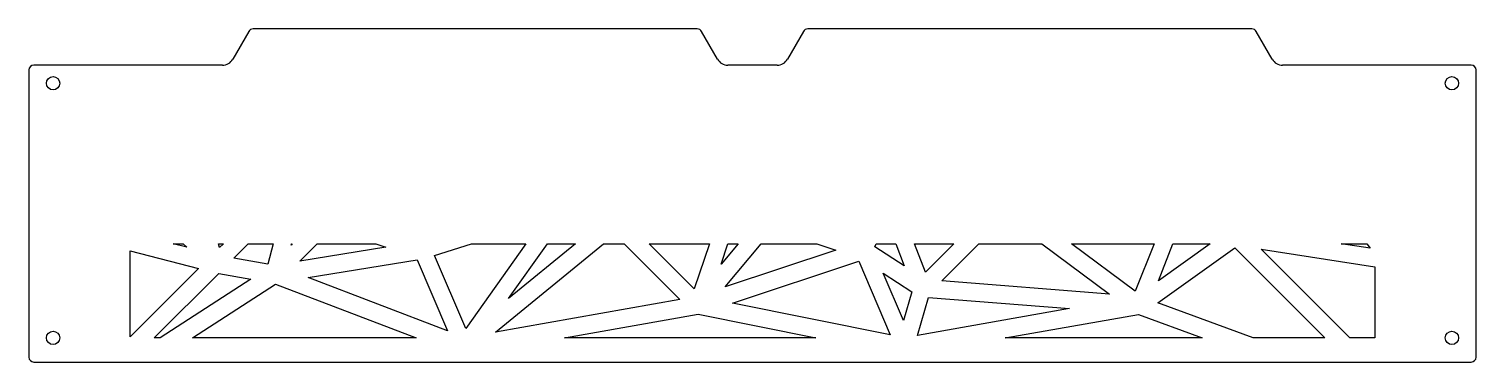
# Model space of a CAD drawing. Header units: millimetres. Extents: x -300 to 300, y -69 to 69.
import ezdxf

# ---------------------------------------------------------------- set-up
doc = ezdxf.new("R2010")
doc.units = ezdxf.units.MM

msp = doc.modelspace()

# ---------------------------------------------------------------- linework, layer by layer
at = {"color": 7, "linetype": 'Continuous', "lineweight": 25}
for p, q in [((-208.83, 68), (-215.47, 56.5)), ((-22.9, 69), (-207.1, 69)), ((-14.53, 56.5), (-21.17, 68)), ((21.17, 68), (14.53, 56.5)), ((207.1, 69), (22.9, 69)), ((215.47, 56.5), (208.83, 68)), ((-300, 52), (-300, -67)), ((-219.8, 54), (-298, 54)), ((10.2, 54), (-10.2, 54)), ((298, 54), (219.8, 54)), ((300, -67), (300, 52)), ((-258, -22.99), (-229.66, -30.28)), ((-258, -58.62), (-258, -22.99)), ((-240.25, -20), (-236.04, -20)), ((-234.59, -21.46), (-240.25, -20)), ((-236.04, -20), (-234.59, -21.46)), ((-221.46, -20), (-219.38, -20)), ((-220.94, -21.56), (-221.46, -20)), ((-219.38, -20), (-220.94, -21.56)), ((-214.99, -25.95), (-209.04, -20)), ((-209.04, -20), (-198.76, -20)), ((-198.76, -20), (-200.95, -28.43)), ((-190.81, -20), (-191.34, -20.53)), ((-191.34, -20.53), (-191.2, -20)), ((-191.2, -20), (-190.81, -20)), ((-187.65, -27.18), (-180.46, -20)), ((-152.06, -21.39), (-187.65, -27.18)), ((-180.46, -20), (-156.23, -20)), ((-156.23, -20), (-152.06, -21.39)), ((-131.87, -24.88), (-116.47, -20)), ((-94.01, -20), (-118.88, -55.17)), ((-116.47, -20), (-94.01, -20)), ((-106.52, -56.58), (-61.81, -20)), ((-73.36, -20), (-101.1, -42.7)), ((-101.1, -42.7), (-85.05, -20)), ((-85.05, -20), (-73.36, -20)), ((-61.81, -20), (-53.16, -20)), ((-53.16, -20), (-30.07, -43.09)), ((-42.82, -20), (-17.88, -20)), ((-24.12, -38.7), (-42.82, -20)), ((-17.88, -20), (-24.12, -38.7)), ((-5.89, -20), (-12.98, -28.44)), ((-12.98, -28.44), (-10.17, -20)), ((-11.38, -37.91), (3.66, -20)), ((34.5, -22.61), (-11.38, -37.91)), ((-10.17, -20), (-5.89, -20)), ((3.66, -20), (26.65, -20)), ((26.65, -20), (34.5, -22.61)), ((50.72, -21.27), (51.32, -20)), ((62.9, -29.16), (50.72, -21.27)), ((51.32, -20), (59.38, -20)), ((59.38, -20), (62.9, -29.16)), ((67.22, -20), (83.51, -20)), ((71.75, -31.76), (67.22, -20)), ((83.51, -20), (71.75, -31.76)), ((78.54, -35.31), (93.86, -20)), ((93.86, -20), (119.97, -20)), ((119.97, -20), (147.98, -40.82)), ((132.23, -20), (166.47, -20)), ((158.71, -39.69), (132.23, -20)), ((166.47, -20), (158.71, -39.69)), ((168.11, -44.43), (199.97, -21.68)), ((189.74, -20), (168.3, -35.31)), ((168.3, -35.31), (174.33, -20)), ((174.33, -20), (189.74, -20)), ((199.97, -21.68), (237.3, -59)), ((247.64, -59), (210.88, -22.24)), ((210.88, -22.24), (258, -29.57)), ((244.09, -20), (254.7, -20)), ((256.15, -21.87), (244.09, -20)), ((254.7, -20), (256.15, -21.87)), ((-200.95, -28.43), (-214.99, -25.95)), ((-184.26, -34.04), (-139.05, -26.68)), ((-139.05, -26.68), (-126.44, -56.12)), ((-118.88, -55.17), (-131.87, -24.88)), ((-8.29, -44.59), (44.03, -27.15)), ((44.03, -27.15), (57.11, -57.67)), ((258, -29.57), (258, -59)), ((-229.66, -30.28), (-258, -58.62)), ((-248.04, -59), (-221.3, -32.26)), ((-208.03, -34.6), (-245.62, -59)), ((-221.3, -32.26), (-208.03, -34.6)), ((-126.44, -56.12), (-184.26, -34.04)), ((54.15, -32.21), (66.07, -39.92)), ((62.57, -51.84), (54.15, -32.21)), ((147.98, -40.82), (78.54, -35.31)), ((-232.18, -59), (-197.82, -36.7)), ((-197.82, -36.7), (-139.41, -59)), ((66.07, -39.92), (62.57, -51.84)), ((-30.07, -43.09), (-106.52, -56.58)), ((57.11, -57.67), (-8.29, -44.59)), ((68.38, -57.99), (73.02, -42.21)), ((131.5, -46.85), (68.38, -57.99)), ((73.02, -42.21), (131.5, -46.85)), ((207.65, -59), (168.11, -44.43)), ((-77.9, -58.96), (-22.56, -49.2)), ((-22.56, -49.2), (26.27, -58.96)), ((104.77, -59), (160.03, -49.25)), ((160.03, -49.25), (186.49, -59)), ((-245.62, -59), (-248.04, -59)), ((-139.41, -59), (-232.18, -59)), ((26.27, -58.96), (-77.9, -58.96)), ((186.49, -59), (104.77, -59)), ((237.3, -59), (207.65, -59)), ((258, -59), (247.64, -59)), ((-298, -69), (298, -69))]:
    msp.add_line(p, q, dxfattribs=at)
for centre in [(-290, 46.5), (290, 46.5), (-290, -59), (290, -59)]:
    msp.add_circle(centre, 2.75, dxfattribs=at)
for centre, radius, start, end in [((-207.1, 67), 2, 90, 150), ((-22.9, 67), 2, 30, 90), ((22.9, 67), 2, 90, 150), ((207.1, 67), 2, 30, 90), ((-298, 52), 2, 90, 180), ((-219.8, 59), 5, 270, 330), ((-10.2, 59), 5, 210, 270), ((10.2, 59), 5, 270, 330), ((219.8, 59), 5, 210, 270), ((298, 52), 2, 0, 90), ((-298, -67), 2, 180, 270), ((298, -67), 2, 270, 0)]:
    msp.add_arc(centre, radius, start, end, dxfattribs=at)

doc.saveas('drawing.dxf')
